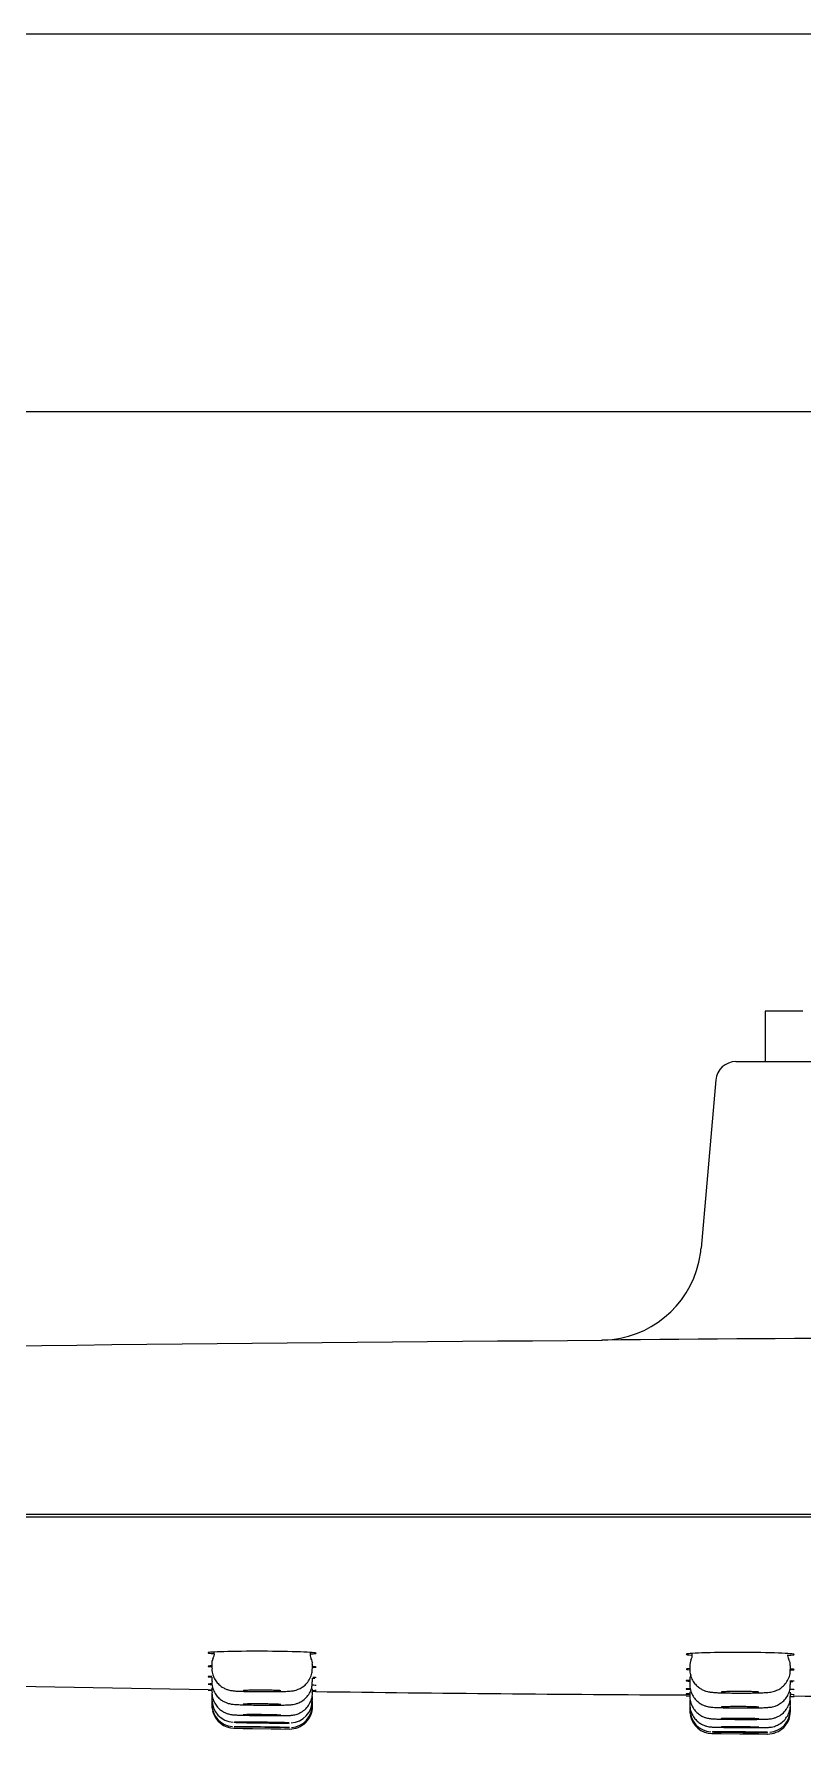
# Model space of a CAD drawing. Header units: millimetres. Extents: x -60 to 7633, y -2614 to 2146.
# Drawn here: x 1705.4 to 1736, y -2076.9 to -2009.3 of the extents above; entities that cross this region are included whole.
import ezdxf

# ---------------------------------------------------------------- set-up
doc = ezdxf.new("R2010")
doc.units = ezdxf.units.MM
doc.layers.get('0').update_dxf_attribs({"color": 250})

msp = doc.modelspace()

# ---------------------------------------------------------------- linework, layer by layer
at = {"linetype": 'Continuous'}
for p, q in [((1481.5, -2009.303), (1775, -2009.303)), ((1481.5, -2024.303), (1775, -2024.303)), ((1736, -2048.153), (1734.5, -2048.153)), ((1734.5, -2048.153), (1734.5, -2050.153)), ((1733.333, -2050.153), (1771.667, -2050.153)), ((1732.536, -2050.883), (1731.951, -2057.57)), ((1865.8, -2068.153), (1639.2, -2068.153)), ((1646.482, -2068.253), (1858.518, -2068.253)), ((1712.5, -2074.091), (1712.5, -2074.258)), ((1712.5, -2074.625), (1712.5, -2074.796)), ((1716.5, -2074.266), (1716.5, -2074.105)), ((1731.5, -2074.148), (1731.5, -2074.314)), ((1735.5, -2074.318), (1735.5, -2074.155)), ((1697.625, -2074.855), (1712.359, -2075.118)), ((1712.5, -2075.04), (1712.5, -2075.214)), ((1716.5, -2074.813), (1716.5, -2074.655)), ((1716.5, -2075.237), (1716.5, -2075.082)), ((1731.5, -2074.74), (1731.5, -2074.908)), ((1731.5, -2075.201), (1731.5, -2075.371)), ((1735.5, -2074.917), (1735.5, -2074.756)), ((1735.5, -2075.382), (1735.5, -2075.222)), ((1712.5, -2075.336), (1712.5, -2075.337)), ((1712.5, -2075.337), (1712.5, -2075.513)), ((1712.5, -2075.514), (1712.5, -2075.515)), ((1712.5, -2075.515), (1712.5, -2075.692)), ((1712.5, -2075.692), (1712.5, -2075.752)), ((1716.5, -2075.387), (1716.5, -2075.387)), ((1716.5, -2075.541), (1716.5, -2075.387)), ((1716.5, -2075.57), (1716.5, -2075.57)), ((1716.5, -2075.723), (1716.5, -2075.57)), ((1716.5, -2075.783), (1716.5, -2075.723)), ((1731.35, -2075.357), (1731.496, -2075.358)), ((1731.5, -2075.53), (1731.5, -2075.531)), ((1731.5, -2075.531), (1731.5, -2075.701)), ((1731.5, -2075.728), (1731.5, -2075.728)), ((1731.5, -2075.728), (1731.5, -2075.899)), ((1731.5, -2075.899), (1731.5, -2075.965)), ((1735.5, -2075.556), (1735.5, -2075.555)), ((1735.5, -2075.715), (1735.5, -2075.556)), ((1735.5, -2075.756), (1735.5, -2075.755)), ((1735.5, -2075.914), (1735.5, -2075.756)), ((1735.5, -2075.981), (1735.5, -2075.914)), ((1735.519, -2075.387), (1735.65, -2075.388)), ((1713.374, -2076.651), (1713.752, -2076.657)), ((1713.387, -2076.652), (1715.588, -2076.683)), ((1713.75, -2076.657), (1715.25, -2076.678)), ((1732.38, -2076.865), (1732.752, -2076.867)), ((1732.393, -2076.865), (1734.594, -2076.881)), ((1732.75, -2076.867), (1734.25, -2076.878)), ((1734.24, -2076.878), (1734.609, -2076.881))]:
    msp.add_line(p, q, dxfattribs=at)
for centre, radius, start, end in [((1733.333, -2050.953), 0.8, 90, 175), ((1728.145, -2057.273), 3.815, 347.06287, 355.54202), ((1727.967, -2057.221), 4, 271.64831, 346.90026), ((1752.5, -4725.962), 2664.854, 89.473361, 90.526629), ((1748.554, -5492.116), 3430.935, 90.342648, 91.831859), ((1712.863, -2074.072), 0.365, 147.45623, 188.43233), ((1712.278, -2073.694), 0.323, 325.65645, 6.93257), ((1716.722, -2073.707), 0.318, 172.80657, 211.84335), ((1716.188, -2074.057), 0.311, 350.53087, 35.45634), ((1731.952, -2074.145), 0.452, 151.4243, 184.60624), ((1731.294, -2073.762), 0.305, 325.32894, 9.34564), ((1735.14, -2074.113), 0.355, 353.14633, 31.17341), ((1731.861, -2074.722), 0.364, 147.2932, 188.38093), ((1714.718, -2059.543), 15.713, 261.84099, 261.86197), ((1712.966, -2075.337), 0.466, 167.91411, 184.44331), ((1714.718, -2059.543), 15.713, 276.47954, 277.06385), ((1741.783, -154.209), 1921.149, 269.249662, 269.689125), ((1713.4, -2075.752), 0.9, 180.01236, 188.43351), ((1713.399, -2075.696), 0.896, 179.72668, 265.24902), ((1713.396, -2075.525), 0.889, 179.18807, 266.59433), ((1713.4, -2075.752), 0.9, 193.79508, 269.17176), ((1715.6, -2075.783), 0.9, 269.17754, 0.09022), ((1715.606, -2075.555), 0.887, 273.4859, 0.9103), ((1715.607, -2075.739), 0.884, 274.31843, 1.032), ((1732.4, -2075.965), 0.9, 180.01677, 186.57188), ((1732.393, -2075.913), 0.885, 179.03932, 266.06764), ((1734.6, -2075.981), 0.9, 269.58789, 0.09488), ((1734.606, -2075.927), 0.887, 274.70157, 0.82686), ((1752.802, -462.448), 1613.011, 269.389814, 269.918229), ((1732.4, -2075.965), 0.9, 189.69029, 269.58643)]:
    msp.add_arc(centre, radius, start, end, dxfattribs=at)
for points, knots in [([(1716.43, -2073.699), (1716.573, -2073.691), (1716.65, -2073.68), (1716.651, -2073.652), (1716.423, -2073.633), (1715.62, -2073.604), (1715.062, -2073.595), (1713.94, -2073.591), (1713.378, -2073.597), (1712.584, -2073.619), (1712.351, -2073.636), (1712.35, -2073.664), (1712.429, -2073.675), (1712.574, -2073.684)], [0.1777823, 0.1777823, 0.1777823, 0.1777823, 0.25, 0.25, 0.375, 0.375, 0.5, 0.5, 0.625, 0.625, 0.75, 0.75, 0.823043, 0.823043, 0.823043, 0.823043]), ([(1735.427, -2073.752), (1735.571, -2073.742), (1735.65, -2073.731), (1735.651, -2073.7), (1735.423, -2073.68), (1734.621, -2073.65), (1734.063, -2073.641), (1732.94, -2073.639), (1732.378, -2073.646), (1731.584, -2073.673), (1731.351, -2073.692), (1731.35, -2073.723), (1731.43, -2073.734), (1731.575, -2073.745)], [0.1772655, 0.1772655, 0.1772655, 0.1772655, 0.25, 0.25, 0.375, 0.375, 0.5, 0.5, 0.625, 0.625, 0.75, 0.75, 0.8232353, 0.8232353, 0.8232353, 0.8232353]), ([(1712.491, -2074.17), (1712.4, -2074.175), (1712.351, -2074.181), (1712.35, -2074.194), (1712.405, -2074.202), (1712.506, -2074.209)], [0.6926914, 0.6926914, 0.6926914, 0.6926914, 0.75, 0.75, 0.8106103, 0.8106103, 0.8106103, 0.8106103]), ([(1712.495, -2074.59), (1712.401, -2074.593), (1712.351, -2074.598), (1712.35, -2074.608), (1712.403, -2074.613), (1712.502, -2074.619)], [0.6918533, 0.6918533, 0.6918533, 0.6918533, 0.75, 0.75, 0.8098081, 0.8098081, 0.8098081, 0.8098081]), ([(1712.508, -2074.259), (1712.506, -2074.296), (1712.501, -2074.402), (1712.553, -2074.585), (1712.651, -2074.77), (1712.773, -2074.912), (1712.904, -2075.015), (1713.032, -2075.084), (1713.147, -2075.126), (1713.24, -2075.148), (1713.316, -2075.16), (1713.402, -2075.169), (1713.521, -2075.177), (1713.712, -2075.185), (1713.953, -2075.191), (1714.21, -2075.195), (1714.364, -2075.196), (1714.44, -2075.197)], [0, 0, 0, 0, 0.035942, 0.118204, 0.190469, 0.255233, 0.313301, 0.364691, 0.408757, 0.446073, 0.48026, 0.531206, 0.621714, 0.721737, 0.827214, 0.927926, 1, 1, 1, 1]), ([(1714.44, -2075.197), (1714.469, -2075.197), (1714.582, -2075.198), (1714.805, -2075.197), (1715.07, -2075.195), (1715.307, -2075.19), (1715.506, -2075.183), (1715.623, -2075.175), (1715.736, -2075.161), (1715.847, -2075.137), (1715.982, -2075.087), (1716.135, -2075), (1716.286, -2074.863), (1716.409, -2074.681), (1716.488, -2074.473), (1716.494, -2074.339), (1716.496, -2074.267)], [0, 0, 0, 0, 0.026386, 0.12203, 0.217417, 0.314047, 0.413362, 0.520171, 0.563382, 0.607499, 0.651683, 0.713037, 0.784357, 0.85614, 0.933956, 1, 1, 1, 1]), ([(1716.524, -2074.238), (1716.606, -2074.232), (1716.65, -2074.226), (1716.65, -2074.214), (1716.607, -2074.207), (1716.524, -2074.201)], [0.1957435, 0.1957435, 0.1957435, 0.1957435, 0.25, 0.25, 0.3046905, 0.3046905, 0.3046905, 0.3046905]), ([(1731.507, -2074.282), (1731.405, -2074.289), (1731.351, -2074.296), (1731.35, -2074.311), (1731.403, -2074.319), (1731.501, -2074.326)], [0.6895355, 0.6895355, 0.6895355, 0.6895355, 0.75, 0.75, 0.8096618, 0.8096618, 0.8096618, 0.8096618]), ([(1731.508, -2074.314), (1731.506, -2074.354), (1731.501, -2074.461), (1731.555, -2074.646), (1731.654, -2074.829), (1731.777, -2074.971), (1731.908, -2075.073), (1732.036, -2075.142), (1732.151, -2075.183), (1732.245, -2075.205), (1732.324, -2075.217), (1732.422, -2075.227), (1732.559, -2075.236), (1732.773, -2075.244), (1733.023, -2075.25), (1733.271, -2075.253), (1733.413, -2075.254), (1733.472, -2075.254)], [0, 0, 0, 0, 0.037632, 0.119022, 0.190569, 0.254726, 0.312287, 0.363284, 0.407145, 0.445144, 0.481995, 0.537417, 0.641757, 0.74018, 0.843794, 0.943911, 1, 1, 1, 1]), ([(1733.472, -2075.254), (1733.517, -2075.254), (1733.645, -2075.254), (1733.88, -2075.253), (1734.139, -2075.249), (1734.367, -2075.242), (1734.536, -2075.234), (1734.648, -2075.225), (1734.752, -2075.21), (1734.872, -2075.181), (1735.01, -2075.126), (1735.16, -2075.033), (1735.307, -2074.89), (1735.423, -2074.704), (1735.492, -2074.503), (1735.494, -2074.378), (1735.494, -2074.318)], [0, 0, 0, 0, 0.041885, 0.138959, 0.236158, 0.334429, 0.436773, 0.515989, 0.56469, 0.610975, 0.657661, 0.720783, 0.790845, 0.864884, 0.944183, 1, 1, 1, 1]), ([(1735.517, -2074.34), (1735.604, -2074.334), (1735.65, -2074.327), (1735.65, -2074.313), (1735.607, -2074.306), (1735.524, -2074.299)], [0.19419, 0.19419, 0.19419, 0.19419, 0.25, 0.25, 0.3046935, 0.3046935, 0.3046935, 0.3046935]), ([(1712.497, -2074.891), (1712.402, -2074.893), (1712.351, -2074.896), (1712.35, -2074.902), (1712.404, -2074.906), (1712.505, -2074.911)], [0.6914846, 0.6914846, 0.6914846, 0.6914846, 0.75, 0.75, 0.810323, 0.810323, 0.810323, 0.810323]), ([(1712.508, -2074.796), (1712.506, -2074.835), (1712.501, -2074.942), (1712.555, -2075.126), (1712.652, -2075.309), (1712.774, -2075.451), (1712.905, -2075.553), (1713.032, -2075.622), (1713.146, -2075.663), (1713.237, -2075.684), (1713.304, -2075.694), (1713.371, -2075.702), (1713.462, -2075.708), (1713.61, -2075.715), (1713.824, -2075.722), (1714.075, -2075.727), (1714.282, -2075.73), (1714.384, -2075.731), (1714.398, -2075.731)], [0, 0, 0, 0, 0.037642, 0.120282, 0.192897, 0.257947, 0.316188, 0.367586, 0.411393, 0.447168, 0.476912, 0.515404, 0.585124, 0.686283, 0.783599, 0.885962, 0.986464, 1, 1, 1, 1]), ([(1712.508, -2075.214), (1712.506, -2075.259), (1712.503, -2075.37), (1712.559, -2075.556), (1712.659, -2075.737), (1712.781, -2075.876), (1712.912, -2075.975), (1713.038, -2076.042), (1713.151, -2076.082), (1713.239, -2076.102), (1713.299, -2076.111), (1713.353, -2076.116), (1713.428, -2076.122), (1713.55, -2076.127), (1713.75, -2076.134), (1713.989, -2076.139), (1714.229, -2076.144), (1714.368, -2076.145), (1714.427, -2076.146)], [0, 0, 0, 0, 0.042269, 0.122713, 0.19349, 0.256891, 0.313567, 0.363421, 0.405663, 0.439075, 0.464271, 0.49248, 0.546427, 0.649497, 0.745228, 0.84592, 0.944197, 1, 1, 1, 1]), ([(1715.25, -2075.166), (1715.25, -2075.163), (1715.236, -2075.16), (1715.208, -2075.158), (1715.18, -2075.155), (1715.138, -2075.152), (1715.086, -2075.15), (1715.033, -2075.148), (1714.969, -2075.146), (1714.898, -2075.144), (1714.826, -2075.142), (1714.746, -2075.141), (1714.665, -2075.14), (1714.583, -2075.139), (1714.496, -2075.139), (1714.413, -2075.139), (1714.33, -2075.139), (1714.247, -2075.139), (1714.172, -2075.14), (1714.096, -2075.141), (1714.026, -2075.142), (1713.967, -2075.144), (1713.908, -2075.146), (1713.859, -2075.148), (1713.823, -2075.15), (1713.787, -2075.152), (1713.763, -2075.155), (1713.754, -2075.158), (1713.752, -2075.158), (1713.75, -2075.159), (1713.75, -2075.16)], [0, 0, 0, 0, 0.053743, 0.053743, 0.053743, 0.1074864, 0.1074864, 0.1074864, 0.1612214, 0.1612214, 0.1612214, 0.2149318, 0.2149318, 0.2149318, 0.2686151, 0.2686151, 0.2686151, 0.3222809, 0.3222809, 0.3222809, 0.3759463, 0.3759463, 0.3759463, 0.4296285, 0.4296285, 0.4296285, 0.4833367, 0.4833367, 0.4833367, 0.4999965, 0.4999965, 0.4999965, 0.4999965]), ([(1714.398, -2075.731), (1714.488, -2075.732), (1714.652, -2075.733), (1714.923, -2075.734), (1715.174, -2075.732), (1715.389, -2075.728), (1715.535, -2075.724), (1715.633, -2075.717), (1715.718, -2075.709), (1715.838, -2075.685), (1715.976, -2075.637), (1716.137, -2075.546), (1716.295, -2075.4), (1716.417, -2075.211), (1716.49, -2075.007), (1716.494, -2074.879), (1716.494, -2074.813)], [0, 0, 0, 0, 0.080574, 0.173707, 0.267519, 0.361728, 0.459303, 0.518977, 0.572573, 0.611632, 0.654844, 0.719346, 0.793707, 0.864512, 0.941123, 1, 1, 1, 1]), ([(1714.427, -2076.146), (1714.471, -2076.146), (1714.597, -2076.148), (1714.83, -2076.15), (1715.089, -2076.15), (1715.315, -2076.149), (1715.498, -2076.146), (1715.597, -2076.143), (1715.679, -2076.137), (1715.758, -2076.126), (1715.87, -2076.1), (1716.026, -2076.039), (1716.198, -2075.924), (1716.353, -2075.75), (1716.454, -2075.545), (1716.504, -2075.363), (1716.495, -2075.265), (1716.492, -2075.237)], [0, 0, 0, 0, 0.039786, 0.133047, 0.225861, 0.319595, 0.415307, 0.516038, 0.551521, 0.581584, 0.619831, 0.669744, 0.747913, 0.822832, 0.89698, 0.9749, 1, 1, 1, 1]), ([(1731.491, -2074.749), (1731.4, -2074.754), (1731.351, -2074.759), (1731.35, -2074.77), (1731.401, -2074.776), (1731.496, -2074.781)], [0.6927052, 0.6927052, 0.6927052, 0.6927052, 0.75, 0.75, 0.8085077, 0.8085077, 0.8085077, 0.8085077]), ([(1731.51, -2075.083), (1731.407, -2075.086), (1731.351, -2075.09), (1731.35, -2075.098), (1731.409, -2075.102), (1731.518, -2075.106)], [0.6888203, 0.6888203, 0.6888203, 0.6888203, 0.75, 0.75, 0.8130516, 0.8130516, 0.8130516, 0.8130516]), ([(1731.512, -2075.286), (1731.407, -2075.287), (1731.351, -2075.289), (1731.35, -2075.293), (1731.401, -2075.295), (1731.496, -2075.297)], [0.6885947, 0.6885947, 0.6885947, 0.6885947, 0.75, 0.75, 0.8085172, 0.8085172, 0.8085172, 0.8085172]), ([(1731.508, -2074.909), (1731.506, -2074.947), (1731.501, -2075.054), (1731.554, -2075.238), (1731.652, -2075.422), (1731.775, -2075.564), (1731.905, -2075.666), (1732.033, -2075.735), (1732.148, -2075.776), (1732.239, -2075.797), (1732.31, -2075.808), (1732.384, -2075.816), (1732.486, -2075.823), (1732.654, -2075.83), (1732.884, -2075.836), (1733.158, -2075.841), (1733.335, -2075.842), (1733.437, -2075.843)], [0, 0, 0, 0, 0.036952, 0.118869, 0.190832, 0.255307, 0.313068, 0.364105, 0.407712, 0.443856, 0.475158, 0.518138, 0.595043, 0.695215, 0.801439, 0.901959, 1, 1, 1, 1]), ([(1734.25, -2075.218), (1734.25, -2075.215), (1734.236, -2075.212), (1734.208, -2075.209), (1734.18, -2075.206), (1734.138, -2075.203), (1734.086, -2075.201), (1734.033, -2075.199), (1733.969, -2075.197), (1733.898, -2075.195), (1733.826, -2075.193), (1733.746, -2075.192), (1733.664, -2075.191), (1733.583, -2075.19), (1733.496, -2075.19), (1733.413, -2075.19), (1733.33, -2075.19), (1733.247, -2075.191), (1733.172, -2075.192), (1733.096, -2075.193), (1733.026, -2075.195), (1732.967, -2075.197), (1732.908, -2075.199), (1732.859, -2075.201), (1732.823, -2075.204), (1732.787, -2075.206), (1732.763, -2075.209), (1732.754, -2075.212), (1732.752, -2075.213), (1732.75, -2075.214), (1732.75, -2075.215)], [0, 0, 0, 0, 0.0537483, 0.0537483, 0.0537483, 0.1074973, 0.1074973, 0.1074973, 0.1612337, 0.1612337, 0.1612337, 0.2149392, 0.2149392, 0.2149392, 0.2686135, 0.2686135, 0.2686135, 0.3222698, 0.3222698, 0.3222698, 0.3759296, 0.3759296, 0.3759296, 0.4296124, 0.4296124, 0.4296124, 0.4833275, 0.4833275, 0.4833275, 0.4999965, 0.4999965, 0.4999965, 0.4999965]), ([(1733.437, -2075.843), (1733.439, -2075.843), (1733.529, -2075.844), (1733.73, -2075.843), (1733.999, -2075.842), (1734.244, -2075.839), (1734.449, -2075.833), (1734.586, -2075.826), (1734.68, -2075.818), (1734.784, -2075.801), (1734.899, -2075.77), (1735.042, -2075.708), (1735.199, -2075.6), (1735.344, -2075.44), (1735.448, -2075.243), (1735.501, -2075.056), (1735.495, -2074.952), (1735.493, -2074.917)], [0, 0, 0, 0, 0.001546, 0.09612, 0.190932, 0.286516, 0.383397, 0.484529, 0.547869, 0.586158, 0.624883, 0.674421, 0.744237, 0.814457, 0.889133, 0.967819, 1, 1, 1, 1]), ([(1715.25, -2075.71), (1715.25, -2075.708), (1715.236, -2075.706), (1715.208, -2075.704), (1715.18, -2075.702), (1715.138, -2075.699), (1715.086, -2075.697), (1715.033, -2075.695), (1714.969, -2075.693), (1714.898, -2075.692), (1714.826, -2075.69), (1714.747, -2075.688), (1714.665, -2075.687), (1714.583, -2075.686), (1714.497, -2075.686), (1714.413, -2075.685), (1714.33, -2075.685), (1714.247, -2075.685), (1714.172, -2075.685), (1714.096, -2075.686), (1714.026, -2075.686), (1713.967, -2075.687), (1713.908, -2075.688), (1713.858, -2075.69), (1713.823, -2075.692), (1713.787, -2075.693), (1713.763, -2075.695), (1713.754, -2075.697), (1713.752, -2075.698), (1713.75, -2075.698), (1713.75, -2075.699)], [0, 0, 0, 0, 0.0537319, 0.0537319, 0.0537319, 0.1074639, 0.1074639, 0.1074639, 0.1611946, 0.1611946, 0.1611946, 0.2149123, 0.2149123, 0.2149123, 0.2686114, 0.2686114, 0.2686114, 0.3222943, 0.3222943, 0.3222943, 0.3759706, 0.3759706, 0.3759706, 0.4296526, 0.4296526, 0.4296526, 0.48335, 0.48335, 0.48335, 0.4999964, 0.4999964, 0.4999964, 0.4999964]), ([(1731.508, -2075.371), (1731.506, -2075.411), (1731.501, -2075.518), (1731.555, -2075.702), (1731.653, -2075.886), (1731.776, -2076.027), (1731.906, -2076.129), (1732.034, -2076.197), (1732.148, -2076.238), (1732.238, -2076.258), (1732.301, -2076.268), (1732.359, -2076.274), (1732.438, -2076.279), (1732.566, -2076.285), (1732.769, -2076.29), (1733.011, -2076.295), (1733.244, -2076.298), (1733.374, -2076.299), (1733.423, -2076.299)], [0, 0, 0, 0, 0.037815, 0.119392, 0.191052, 0.255221, 0.312635, 0.363245, 0.406311, 0.440755, 0.46748, 0.498018, 0.555021, 0.65745, 0.753802, 0.855142, 0.954064, 1, 1, 1, 1]), ([(1731.508, -2075.701), (1731.507, -2075.751), (1731.505, -2075.866), (1731.565, -2076.055), (1731.666, -2076.234), (1731.79, -2076.37), (1731.921, -2076.468), (1732.047, -2076.532), (1732.159, -2076.571), (1732.247, -2076.589), (1732.304, -2076.597), (1732.346, -2076.601), (1732.399, -2076.605), (1732.482, -2076.608), (1732.633, -2076.612), (1732.849, -2076.616), (1733.104, -2076.62), (1733.34, -2076.622), (1733.47, -2076.623), (1733.519, -2076.623)], [0, 0, 0, 0, 0.045659, 0.122624, 0.190392, 0.251095, 0.305304, 0.352892, 0.393116, 0.424379, 0.446173, 0.466903, 0.501949, 0.576456, 0.668978, 0.766533, 0.861451, 0.955228, 1, 1, 1, 1]), ([(1734.25, -2075.816), (1734.25, -2075.813), (1734.236, -2075.811), (1734.208, -2075.809), (1734.18, -2075.806), (1734.138, -2075.804), (1734.086, -2075.802), (1734.033, -2075.8), (1733.969, -2075.798), (1733.898, -2075.797), (1733.826, -2075.795), (1733.747, -2075.794), (1733.665, -2075.793), (1733.583, -2075.792), (1733.497, -2075.792), (1733.413, -2075.792), (1733.33, -2075.792), (1733.247, -2075.792), (1733.172, -2075.793), (1733.096, -2075.794), (1733.026, -2075.795), (1732.967, -2075.796), (1732.908, -2075.798), (1732.859, -2075.799), (1732.823, -2075.801), (1732.787, -2075.803), (1732.763, -2075.806), (1732.754, -2075.808), (1732.752, -2075.809), (1732.75, -2075.809), (1732.75, -2075.81)], [0, 0, 0, 0, 0.0537345, 0.0537345, 0.0537345, 0.1074694, 0.1074694, 0.1074694, 0.1611982, 0.1611982, 0.1611982, 0.2149085, 0.2149085, 0.2149085, 0.2685977, 0.2685977, 0.2685977, 0.3222726, 0.3222726, 0.3222726, 0.3759462, 0.3759462, 0.3759462, 0.4296321, 0.4296321, 0.4296321, 0.4833383, 0.4833383, 0.4833383, 0.4999963, 0.4999963, 0.4999963, 0.4999963]), ([(1733.423, -2076.299), (1733.477, -2076.299), (1733.612, -2076.3), (1733.855, -2076.3), (1734.112, -2076.299), (1734.336, -2076.296), (1734.519, -2076.292), (1734.616, -2076.288), (1734.725, -2076.277), (1734.838, -2076.254), (1734.977, -2076.206), (1735.144, -2076.112), (1735.305, -2075.957), (1735.426, -2075.762), (1735.493, -2075.563), (1735.494, -2075.44), (1735.493, -2075.382)], [0, 0, 0, 0, 0.049505, 0.142971, 0.236075, 0.330024, 0.426333, 0.529481, 0.572933, 0.61062, 0.652309, 0.720951, 0.799354, 0.870801, 0.947904, 1, 1, 1, 1]), ([(1733.519, -2076.623), (1733.573, -2076.624), (1733.707, -2076.624), (1733.942, -2076.625), (1734.186, -2076.624), (1734.392, -2076.623), (1734.532, -2076.62), (1734.61, -2076.618), (1734.673, -2076.614), (1734.759, -2076.603), (1734.882, -2076.575), (1735.045, -2076.506), (1735.215, -2076.385), (1735.36, -2076.215), (1735.458, -2076.013), (1735.505, -2075.833), (1735.496, -2075.738), (1735.493, -2075.715)], [0, 0, 0, 0, 0.049476, 0.144217, 0.239642, 0.334981, 0.432343, 0.503436, 0.54475, 0.570654, 0.611736, 0.674449, 0.749035, 0.821785, 0.898029, 0.977896, 1, 1, 1, 1]), ([(1713.387, -2076.592), (1713.388, -2076.593), (1713.409, -2076.594), (1713.448, -2076.595), (1713.488, -2076.596), (1713.549, -2076.598), (1713.626, -2076.6), (1713.703, -2076.601), (1713.797, -2076.603), (1713.901, -2076.605), (1714.005, -2076.607), (1714.122, -2076.609), (1714.242, -2076.611), (1714.362, -2076.613), (1714.489, -2076.614), (1714.611, -2076.616), (1714.734, -2076.618), (1714.855, -2076.619), (1714.966, -2076.62), (1715.077, -2076.622), (1715.18, -2076.623), (1715.267, -2076.623), (1715.354, -2076.624), (1715.427, -2076.624), (1715.48, -2076.624), (1715.533, -2076.624), (1715.568, -2076.624), (1715.582, -2076.623), (1715.59, -2076.623), (1715.59, -2076.623), (1715.582, -2076.622), (1715.57, -2076.621), (1715.536, -2076.62), (1715.484, -2076.618), (1715.431, -2076.617), (1715.359, -2076.615), (1715.273, -2076.613), (1715.187, -2076.612), (1715.084, -2076.61), (1714.973, -2076.608), (1714.863, -2076.606), (1714.741, -2076.604), (1714.619, -2076.602), (1714.497, -2076.6), (1714.37, -2076.599), (1714.25, -2076.597), (1714.13, -2076.596), (1714.013, -2076.594), (1713.908, -2076.593), (1713.803, -2076.592), (1713.708, -2076.591), (1713.631, -2076.591), (1713.554, -2076.591), (1713.492, -2076.59), (1713.451, -2076.591), (1713.409, -2076.591), (1713.387, -2076.591), (1713.387, -2076.592)], [0, 0, 0, 0, 0.052289, 0.052289, 0.052289, 0.105999, 0.105999, 0.105999, 0.159711, 0.159711, 0.159711, 0.213421, 0.213421, 0.213421, 0.267127, 0.267127, 0.267127, 0.320828, 0.320828, 0.320828, 0.374526, 0.374526, 0.374526, 0.428223, 0.428223, 0.428223, 0.481918, 0.481918, 0.481918, 0.515242, 0.515242, 0.515242, 0.56895, 0.56895, 0.56895, 0.622661, 0.622661, 0.622661, 0.676372, 0.676372, 0.676372, 0.730081, 0.730081, 0.730081, 0.783786, 0.783786, 0.783786, 0.837485, 0.837485, 0.837485, 0.891183, 0.891183, 0.891183, 0.94488, 0.94488, 0.94488, 1, 1, 1, 1]), ([(1713.389, -2076.413), (1713.39, -2076.414), (1713.41, -2076.416), (1713.448, -2076.418), (1713.487, -2076.42), (1713.548, -2076.422), (1713.624, -2076.424), (1713.7, -2076.427), (1713.794, -2076.429), (1713.898, -2076.431), (1714.002, -2076.433), (1714.118, -2076.435), (1714.238, -2076.437), (1714.358, -2076.439), (1714.485, -2076.441), (1714.607, -2076.442), (1714.729, -2076.444), (1714.851, -2076.445), (1714.962, -2076.445), (1715.074, -2076.446), (1715.177, -2076.447), (1715.264, -2076.447), (1715.352, -2076.447), (1715.425, -2076.446), (1715.479, -2076.445), (1715.533, -2076.445), (1715.568, -2076.444), (1715.582, -2076.442)], [0, 0, 0, 0, 0.0506809, 0.0506809, 0.0506809, 0.1043941, 0.1043941, 0.1043941, 0.1581031, 0.1581031, 0.1581031, 0.2118055, 0.2118055, 0.2118055, 0.2655019, 0.2655019, 0.2655019, 0.3191956, 0.3191956, 0.3191956, 0.3728911, 0.3728911, 0.3728911, 0.4265907, 0.4265907, 0.4265907, 0.4802883, 0.4802883, 0.4802883, 0.4802883]), ([(1715.577, -2076.439), (1715.562, -2076.437), (1715.531, -2076.435), (1715.487, -2076.434), (1715.435, -2076.431), (1715.364, -2076.429), (1715.278, -2076.427), (1715.192, -2076.425), (1715.09, -2076.423), (1714.979, -2076.42), (1714.869, -2076.418), (1714.748, -2076.416), (1714.626, -2076.415), (1714.503, -2076.413), (1714.377, -2076.411), (1714.257, -2076.41), (1714.136, -2076.409), (1714.019, -2076.408), (1713.914, -2076.408), (1713.809, -2076.407), (1713.713, -2076.407), (1713.636, -2076.407), (1713.558, -2076.407), (1713.496, -2076.408), (1713.454, -2076.409), (1713.427, -2076.41), (1713.408, -2076.41), (1713.397, -2076.411)], [0.5215873, 0.5215873, 0.5215873, 0.5215873, 0.5673397, 0.5673397, 0.5673397, 0.6210519, 0.6210519, 0.6210519, 0.6747585, 0.6747585, 0.6747585, 0.7284583, 0.7284583, 0.7284583, 0.7821533, 0.7821533, 0.7821533, 0.8358475, 0.8358475, 0.8358475, 0.8895449, 0.8895449, 0.8895449, 0.9432483, 0.9432483, 0.9432483, 0.978396, 0.978396, 0.978396, 0.978396]), ([(1715.25, -2076.134), (1715.25, -2076.133), (1715.236, -2076.131), (1715.208, -2076.129), (1715.18, -2076.127), (1715.138, -2076.125), (1715.086, -2076.123), (1715.033, -2076.122), (1714.969, -2076.12), (1714.898, -2076.118), (1714.827, -2076.117), (1714.747, -2076.115), (1714.665, -2076.114), (1714.583, -2076.113), (1714.497, -2076.112), (1714.413, -2076.111), (1714.33, -2076.11), (1714.247, -2076.11), (1714.172, -2076.11), (1714.096, -2076.11), (1714.026, -2076.11), (1713.967, -2076.111), (1713.908, -2076.111), (1713.858, -2076.112), (1713.823, -2076.113), (1713.787, -2076.114), (1713.763, -2076.115), (1713.754, -2076.117), (1713.752, -2076.117), (1713.75, -2076.118), (1713.75, -2076.118)], [0, 0, 0, 0, 0.0537208, 0.0537208, 0.0537208, 0.1074414, 0.1074414, 0.1074414, 0.1611651, 0.1611651, 0.1611651, 0.2148847, 0.2148847, 0.2148847, 0.2685937, 0.2685937, 0.2685937, 0.3222902, 0.3222902, 0.3222902, 0.3759777, 0.3759777, 0.3759777, 0.4296636, 0.4296636, 0.4296636, 0.483356, 0.483356, 0.483356, 0.4999963, 0.4999963, 0.4999963, 0.4999963]), ([(1715.25, -2076.437), (1715.25, -2076.436), (1715.244, -2076.435), (1715.23, -2076.434), (1715.211, -2076.433), (1715.177, -2076.432), (1715.132, -2076.43), (1715.087, -2076.429), (1715.029, -2076.427), (1714.962, -2076.426), (1714.896, -2076.424), (1714.82, -2076.423), (1714.741, -2076.421), (1714.661, -2076.42), (1714.576, -2076.419), (1714.492, -2076.418), (1714.408, -2076.417), (1714.323, -2076.416), (1714.244, -2076.415), (1714.165, -2076.414), (1714.09, -2076.414), (1714.025, -2076.414), (1713.96, -2076.414), (1713.904, -2076.414), (1713.86, -2076.414), (1713.816, -2076.414), (1713.784, -2076.415), (1713.767, -2076.416), (1713.756, -2076.416), (1713.75, -2076.417), (1713.75, -2076.418)], [0.4999963, 0.4999963, 0.4999963, 0.4999963, 0.5370527, 0.5370527, 0.5370527, 0.5907584, 0.5907584, 0.5907584, 0.6444719, 0.6444719, 0.6444719, 0.6981892, 0.6981892, 0.6981892, 0.7519046, 0.7519046, 0.7519046, 0.8056134, 0.8056134, 0.8056134, 0.8593136, 0.8593136, 0.8593136, 0.9130072, 0.9130072, 0.9130072, 0.9666989, 0.9666989, 0.9666989, 1, 1, 1, 1]), ([(1715.25, -2076.618), (1715.25, -2076.618), (1715.244, -2076.617), (1715.23, -2076.617), (1715.211, -2076.616), (1715.177, -2076.615), (1715.132, -2076.614), (1715.087, -2076.613), (1715.029, -2076.612), (1714.963, -2076.61), (1714.896, -2076.609), (1714.82, -2076.608), (1714.741, -2076.607), (1714.661, -2076.605), (1714.576, -2076.604), (1714.492, -2076.603), (1714.408, -2076.602), (1714.323, -2076.601), (1714.244, -2076.6), (1714.165, -2076.599), (1714.09, -2076.598), (1714.025, -2076.597), (1713.96, -2076.597), (1713.904, -2076.596), (1713.86, -2076.596), (1713.816, -2076.596), (1713.784, -2076.596), (1713.767, -2076.596), (1713.756, -2076.597), (1713.75, -2076.597), (1713.75, -2076.597)], [0.4999962, 0.4999962, 0.4999962, 0.4999962, 0.5370463, 0.5370463, 0.5370463, 0.5907453, 0.5907453, 0.5907453, 0.6444502, 0.6444502, 0.6444502, 0.6981609, 0.6981609, 0.6981609, 0.7518747, 0.7518747, 0.7518747, 0.8055873, 0.8055873, 0.8055873, 0.8592954, 0.8592954, 0.8592954, 0.9129972, 0.9129972, 0.9129972, 0.9666939, 0.9666939, 0.9666939, 1, 1, 1, 1]), ([(1734.25, -2076.281), (1734.25, -2076.279), (1734.236, -2076.277), (1734.208, -2076.275), (1734.18, -2076.273), (1734.138, -2076.272), (1734.086, -2076.27), (1734.033, -2076.268), (1733.969, -2076.267), (1733.898, -2076.266), (1733.827, -2076.264), (1733.747, -2076.263), (1733.665, -2076.262), (1733.583, -2076.261), (1733.497, -2076.261), (1733.413, -2076.261), (1733.33, -2076.26), (1733.247, -2076.261), (1733.172, -2076.261), (1733.096, -2076.261), (1733.026, -2076.262), (1732.967, -2076.263), (1732.908, -2076.264), (1732.859, -2076.265), (1732.823, -2076.266), (1732.787, -2076.268), (1732.763, -2076.269), (1732.754, -2076.271), (1732.752, -2076.272), (1732.75, -2076.272), (1732.75, -2076.273)], [0, 0, 0, 0, 0.0537226, 0.0537226, 0.0537226, 0.1074454, 0.1074454, 0.1074454, 0.1611665, 0.1611665, 0.1611665, 0.2148784, 0.2148784, 0.2148784, 0.2685778, 0.2685778, 0.2685778, 0.3222669, 0.3222669, 0.3222669, 0.3759526, 0.3759526, 0.3759526, 0.4296431, 0.4296431, 0.4296431, 0.4833443, 0.4833443, 0.4833443, 0.4999962, 0.4999962, 0.4999962, 0.4999962]), ([(1734.25, -2076.613), (1734.25, -2076.612), (1734.236, -2076.61), (1734.208, -2076.609), (1734.18, -2076.608), (1734.138, -2076.606), (1734.086, -2076.605), (1734.034, -2076.604), (1733.969, -2076.603), (1733.898, -2076.602), (1733.827, -2076.601), (1733.747, -2076.6), (1733.665, -2076.599), (1733.583, -2076.598), (1733.497, -2076.598), (1733.413, -2076.597), (1733.33, -2076.597), (1733.247, -2076.597), (1733.172, -2076.597), (1733.096, -2076.597), (1733.026, -2076.597), (1732.967, -2076.597), (1732.908, -2076.598), (1732.859, -2076.598), (1732.823, -2076.599), (1732.787, -2076.6), (1732.763, -2076.601), (1732.754, -2076.602), (1732.752, -2076.603), (1732.75, -2076.603), (1732.75, -2076.603)], [0, 0, 0, 0, 0.0537131, 0.0537131, 0.0537131, 0.1074261, 0.1074261, 0.1074261, 0.16114, 0.16114, 0.16114, 0.214851, 0.214851, 0.214851, 0.2685563, 0.2685563, 0.2685563, 0.3222555, 0.3222555, 0.3222555, 0.3759509, 0.3759509, 0.3759509, 0.4296466, 0.4296466, 0.4296466, 0.4833462, 0.4833462, 0.4833462, 0.4999961, 0.4999961, 0.4999961, 0.4999961]), ([(1732.394, -2076.799), (1732.394, -2076.8), (1732.415, -2076.801), (1732.454, -2076.802), (1732.494, -2076.803), (1732.555, -2076.804), (1732.632, -2076.805), (1732.708, -2076.807), (1732.802, -2076.808), (1732.906, -2076.809), (1733.011, -2076.81), (1733.127, -2076.811), (1733.247, -2076.812), (1733.367, -2076.813), (1733.494, -2076.814), (1733.616, -2076.815), (1733.739, -2076.816), (1733.86, -2076.816), (1733.971, -2076.817), (1734.082, -2076.817), (1734.186, -2076.817), (1734.273, -2076.817), (1734.36, -2076.817), (1734.433, -2076.817), (1734.486, -2076.817), (1734.539, -2076.816), (1734.574, -2076.816), (1734.588, -2076.815), (1734.596, -2076.815), (1734.597, -2076.814), (1734.589, -2076.813), (1734.576, -2076.813), (1734.543, -2076.811), (1734.491, -2076.81), (1734.438, -2076.809), (1734.366, -2076.808), (1734.28, -2076.807), (1734.194, -2076.805), (1734.091, -2076.804), (1733.981, -2076.803), (1733.87, -2076.802), (1733.749, -2076.801), (1733.627, -2076.8), (1733.504, -2076.799), (1733.378, -2076.798), (1733.258, -2076.797), (1733.137, -2076.797), (1733.02, -2076.796), (1732.915, -2076.796), (1732.81, -2076.796), (1732.715, -2076.796), (1732.638, -2076.796), (1732.561, -2076.796), (1732.499, -2076.796), (1732.457, -2076.797), (1732.425, -2076.797), (1732.404, -2076.798), (1732.397, -2076.798)], [0, 0, 0, 0, 0.0520327, 0.0520327, 0.0520327, 0.10574, 0.10574, 0.10574, 0.159446, 0.159446, 0.159446, 0.2131499, 0.2131499, 0.2131499, 0.266852, 0.266852, 0.266852, 0.3205531, 0.3205531, 0.3205531, 0.3742546, 0.3742546, 0.3742546, 0.4279574, 0.4279574, 0.4279574, 0.4816597, 0.4816597, 0.4816597, 0.5149849, 0.5149849, 0.5149849, 0.5686925, 0.5686925, 0.5686925, 0.6223995, 0.6223995, 0.6223995, 0.6761048, 0.6761048, 0.6761048, 0.7298079, 0.7298079, 0.7298079, 0.7835094, 0.7835094, 0.7835094, 0.8372106, 0.8372106, 0.8372106, 0.8909127, 0.8909127, 0.8909127, 0.9446166, 0.9446166, 0.9446166, 0.9868924, 0.9868924, 0.9868924, 0.9868924]), ([(1734.25, -2076.812), (1734.25, -2076.812), (1734.244, -2076.811), (1734.23, -2076.811), (1734.211, -2076.81), (1734.177, -2076.809), (1734.132, -2076.808), (1734.087, -2076.808), (1734.029, -2076.807), (1733.962, -2076.806), (1733.896, -2076.805), (1733.82, -2076.804), (1733.741, -2076.804), (1733.661, -2076.803), (1733.576, -2076.802), (1733.492, -2076.802), (1733.408, -2076.801), (1733.323, -2076.8), (1733.244, -2076.8), (1733.166, -2076.8), (1733.09, -2076.8), (1733.025, -2076.799), (1732.961, -2076.799), (1732.904, -2076.799), (1732.86, -2076.8), (1732.816, -2076.8), (1732.784, -2076.8), (1732.767, -2076.801), (1732.756, -2076.801), (1732.75, -2076.801), (1732.75, -2076.802)], [0.499996, 0.499996, 0.499996, 0.499996, 0.5370469, 0.5370469, 0.5370469, 0.5907518, 0.5907518, 0.5907518, 0.6444589, 0.6444589, 0.6444589, 0.6981672, 0.6981672, 0.6981672, 0.751875, 0.751875, 0.751875, 0.8055808, 0.8055808, 0.8055808, 0.859284, 0.859284, 0.859284, 0.9129851, 0.9129851, 0.9129851, 0.9666857, 0.9666857, 0.9666857, 1, 1, 1, 1])]:
    msp.add_open_spline(points, degree=3, knots=knots, dxfattribs=at)
for points in [[(1735.45, -2073.928), (1735.408, -2073.836), (1735.394, -2073.767), (1735.408, -2073.72)], [(1712.501, -2074.259), (1712.501, -2074.259), (1712.5, -2074.259), (1712.5, -2074.258)], [(1731.501, -2074.315), (1731.501, -2074.314), (1731.5, -2074.314), (1731.5, -2074.314)], [(1712.35, -2075.136), (1712.353, -2075.136), (1712.404, -2075.137), (1712.496, -2075.138)], [(1712.491, -2075.138), (1712.403, -2075.137), (1712.354, -2075.136), (1712.351, -2075.136)], [(1712.501, -2074.797), (1712.5, -2074.796), (1712.5, -2074.796), (1712.5, -2074.796)], [(1716.65, -2074.954), (1716.65, -2074.95), (1716.594, -2074.946), (1716.49, -2074.941)], [(1716.65, -2074.648), (1716.65, -2074.643), (1716.604, -2074.638), (1716.517, -2074.632)], [(1716.524, -2074.661), (1716.553, -2074.659), (1716.577, -2074.658), (1716.596, -2074.657)], [(1716.65, -2075.198), (1716.647, -2075.198), (1716.603, -2075.197), (1716.524, -2075.196)], [(1731.501, -2074.909), (1731.501, -2074.909), (1731.5, -2074.909), (1731.5, -2074.908)], [(1735.65, -2075.121), (1735.65, -2075.117), (1735.596, -2075.113), (1735.495, -2075.109)], [(1735.65, -2074.787), (1735.65, -2074.782), (1735.607, -2074.777), (1735.524, -2074.771)], [(1735.524, -2074.802), (1735.553, -2074.8), (1735.577, -2074.799), (1735.596, -2074.797)], [(1735.65, -2075.321), (1735.65, -2075.319), (1735.593, -2075.317), (1735.485, -2075.314)]]:
    msp.add_open_spline(points, degree=3, dxfattribs=at)

doc.saveas('drawing.dxf')
